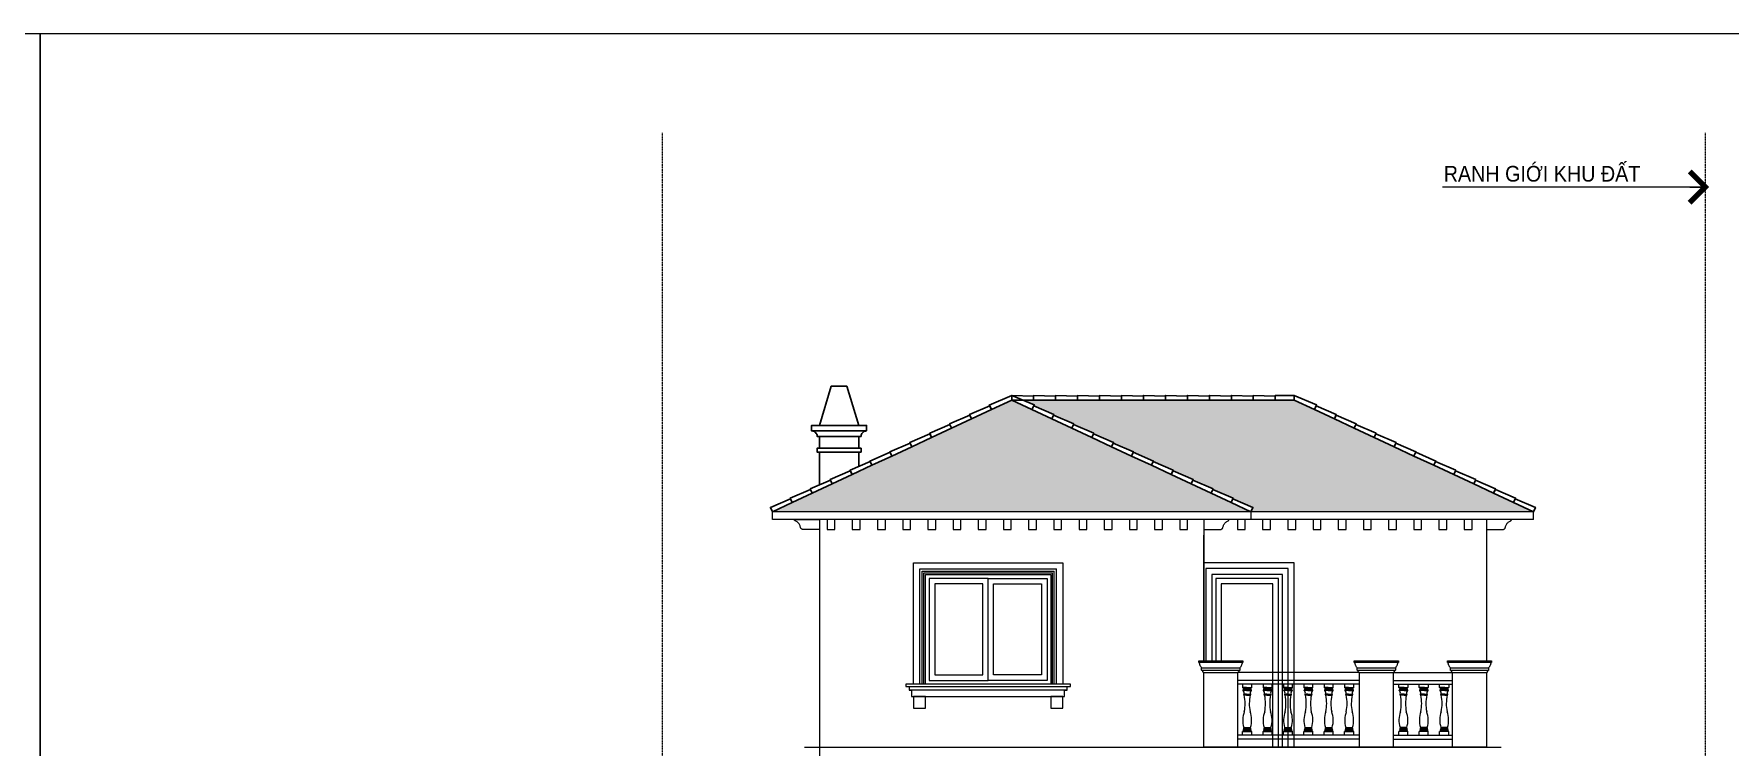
# Model space of a CAD drawing. Header units: millimetres. Extents: x 33748 to 451939, y -263262 to 62681.
# Drawn here: x 368367 to 389985, y -69883 to -60793 of the extents above; entities that cross this region are included whole.
import ezdxf

# ---------------------------------------------------------------- set-up
doc = ezdxf.new("R2010")
doc.units = ezdxf.units.MM
doc.linetypes.add('CENTER', pattern=[50.8, 31.75, -6.35, 6.35, -6.35])
doc.linetypes.add('HIDDEN', pattern=[0.375, 0.25, -0.125])
doc.layers.get('Defpoints').update_dxf_attribs({"color": 202, "lineweight": 13})
for name, color, linetype, lineweight in [('-DOOR', 137, 'Continuous', 9), ('-HATCH', 8, 'Continuous', 5), ('-LINE1', 7, 'Continuous', 18), ('-RANH GIOI KHU DAT', 12, 'CENTER', 18), ('-TEXT', 7, 'Continuous', 15), ('A72', 9, 'Continuous', 5)]:
    doc.layers.add(name, color=color, linetype=linetype, lineweight=lineweight)
for name, color, linetype in [('-HATCH CONCRETE', 54, 'Continuous'), ('1-NETMANH', 8, 'Continuous'), ('13. NET HATCH', 252, 'Continuous'), ('SOLO', 7, 'Continuous')]:
    doc.layers.add(name, color=color, linetype=linetype)
doc.styles.add('X-5M-DH-TUM1$0$AVANTH', font='arial.ttf', dxfattribs={"width": 0.9})
doc.styles.add('X-ALL-SECTION$0$ROMANS', font='arial.ttf')
doc.dimstyles.new('X-ALL-SECTION$0$ARROWS', dxfattribs={"dimscale": 100, "dimtxt": 2, "dimasz": 1, "dimexe": 2, "dimexo": 5, "dimgap": 1, "dimtad": 1, "dimdec": 0, "dimzin": 0, "dimdsep": 46, "dimtxsty": 'X-ALL-SECTION$0$ROMANS', "dimblk": 'X-ALL-SECTION$0$ARROWS', "dimcen": 0, "dimclrd": 256, "dimclre": 256, "dimclrt": 256, "dimazin": 0, "dimtfac": 0.5, "dimtdec": 0, "dimtofl": 0, "dimtmove": 2, "dimatfit": 3, "dimldrblk": 'X-ALL-SECTION$0$ARROWS', "dimfxl": 1, "dimtolj": 1, "dimtzin": 0, "dimlwd": -1, "dimlwe": -1, "dimarcsym": 0})

# ---------------------------------------------------------------- blocks, each defined once
blk = doc.blocks.new('cot lan can')
blk.add_line((-67, 1080), (-57, 1080))
for points in [[(-67, 1080), (-67, 1100), (497, 1100), (497, 1080), (-67, 1080)], [(-29, 1010), (-33, 1015), (-36, 1020), (-40, 1025), (-43, 1031), (-46, 1036), (-49, 1042), (-51, 1048), (-53, 1055), (-54, 1061), (-56, 1067), (-57, 1074), (-57, 1080)], [(-29, 980), (-29, 1010), (459, 1010), (459, 980)], [(-11, 956), (-12, 959), (-13, 962), (-14, 965), (-16, 967), (-18, 970), (-18, 971), (-19, 972), (-22, 974), (-24, 976), (-26, 978), (-29, 980), (459, 980), (456, 978), (454, 976), (452, 974), (449, 972), (448, 970), (446, 967), (444, 965), (443, 962), (442, 959), (441, 956), (440, 953), (440, 950), (430, 950)], [(0, 950), (-10, 950), (-10, 953), (-11, 956)], [(487, 1080), (487, 1074), (486, 1067), (484, 1061), (483, 1055), (481, 1048), (479, 1042), (476, 1036), (473, 1031), (470, 1025), (466, 1020), (463, 1015), (459, 1010)]]:
    blk.add_lwpolyline(points)
blk.add_lwpolyline([(430, 950), (430, 0), (0, 0), (0, 950)], close=True)
blk = doc.blocks.new('X-ALL-SECTION$0$ARROWS')
blk.add_line((-1, 0), (0, 0))
at = {"const_width": 0.35}
blk.add_lwpolyline([(-1, -1), (0, 0), (-1, 1)], dxfattribs=at)

msp = doc.modelspace()

# ---------------------------------------------------------------- hatches: boundary and pattern name
at = {"layer": '13. NET HATCH'}
h = msp.add_hatch(dxfattribs=at)
h.set_pattern_fill('N-ONG-01', color=256, scale=200)
h.set_pattern_definition([(274.9697, (293680.508, -66683.3425), (-199.9982614, 2400.0002103), [184.6944, -4432.6642]), (180, (293696.5, -66867.34), (-200, -200), [16, -184]), (0, (293496.5, -66883.34), (200, 200), [56, -144]), (90, (293552.5, -66883.34), (-200, 200), [20, -180]), (270, (293680.5, -66863.34), (200, -200), [20, -180]), (0, (293680.5, -66883.34), (200, 200), [16, -184]), (0, (293496.5, -66867.34), (200, 200), [40, -160]), (85.0303, (293536.508, -66867.3425), (199.9982614, 2400.0002103), [184.6944, -4432.6642]), (52.6961, (293536.508, -66857.3425), (-2599.997178, -3400.00214834), [52.8016, -5227.35]), (18.4349, (293568.51, -66815.34), (400.000087, 199.99968), [50.5964, -581.859]), (341.5651, (293616.51, -66799.34), (-400.000087, 199.99968), [50.5964, -581.859]), (307.3039, (293664.508, -66815.3425), (2599.997178, -3400.00214834), [52.8016, -5227.35]), (20.2249, (293578.508, -66829.343), (-2199.9994529, -800.0016671), [40.497, -4009.1944]), (339.7751, (293616.508, -66815.343), (2199.9994529, -800.0016671), [40.497, -4009.1944]), (307.4054, (293654.508, -66829.3425), (2000.0019905, -2599.998493), [42.8018, -4237.385]), (52.5946, (293552.508, -66863.3425), (-2000.0019905, -2599.998493), [42.8018, -4237.385])])
h.paths.add_polyline_path([(380829.6, -65461.2), (383879.4, -66883.3), (383882.3, -66884.4), (377779.1, -66883.3)])
h.paths.add_polyline_path([(380972.5, -65461), (384429.3, -65461.2), (387479.1, -66883.3), (383882.3, -66884.4), (383879.4, -66883.3), (383904.1, -66829)])

# ---------------------------------------------------------------- linework, layer by layer
at = {"layer": '-DOOR', "lineweight": 9}
msp.add_lwpolyline([(380266.8, -67733.3), (379779.3, -67733.3), (379779.3, -69033.3), (380266.8, -69033.3)], dxfattribs=at)
for points in [[(379779.3, -69033.3), (380529.3, -69033.3), (380529.3, -67733.3), (379779.3, -67733.3)], [(379849.3, -68963.3), (380459.3, -68963.3), (380459.3, -67803.3), (379849.3, -67803.3)], [(381279.3, -69033.3), (380529.3, -69033.3), (380529.3, -67733.3), (381279.3, -67733.3)], [(381209.3, -68963.3), (380599.3, -68963.3), (380599.3, -67803.3), (381209.3, -67803.3)]]:
    msp.add_lwpolyline(points, close=True, dxfattribs=at)
at = {"layer": '-HATCH'}
for p, q in [((379479.3, -69113.3), (381579.3, -69113.3)), ((379524.3, -69113.3), (381534.3, -69113.3)), ((381534.3, -69158.3), (379524.3, -69158.3)), ((381504.3, -69158.3), (379554.3, -69158.3)), ((385763.8, -69123.2), (385763.8, -69083.3)), ((385829.4, -69123.2), (385763.8, -69123.2)), ((385829.4, -69163.3), (385765.4, -69163.3)), ((385829.4, -69133.2), (385779.8, -69133.2)), ((385780.8, -69133.2), (385780.8, -69136.3)), ((385829.4, -69136.3), (385781.4, -69136.3)), ((385829.4, -69144.3), (385781.4, -69144.3)), ((385781.4, -69144.3), (385781.4, -69147.3)), ((385829.4, -69147.3), (385781.4, -69147.3)), ((385829.4, -69123.2), (385879.4, -69123.2)), ((385829.4, -69133.2), (385863.4, -69133.2)), ((385829.4, -69136.3), (385861.8, -69136.3)), ((385829.4, -69144.3), (385861.8, -69144.3)), ((385829.4, -69147.3), (385861.8, -69147.3)), ((385829.4, -69163.3), (385877.8, -69163.3)), ((385861.8, -69144.3), (385861.8, -69147.3)), ((385862.4, -69133.2), (385862.4, -69136.3)), ((386023.8, -69123.2), (386023.8, -69083.3)), ((386089.4, -69123.2), (386023.8, -69123.2)), ((386089.4, -69163.3), (386025.4, -69163.3)), ((386089.4, -69133.2), (386039.8, -69133.2)), ((386040.8, -69133.2), (386040.8, -69136.3)), ((386089.4, -69136.3), (386041.4, -69136.3)), ((386089.4, -69144.3), (386041.4, -69144.3)), ((386041.4, -69144.3), (386041.4, -69147.3)), ((386089.4, -69147.3), (386041.4, -69147.3)), ((386089.4, -69123.2), (386139.4, -69123.2)), ((386089.4, -69133.2), (386123.4, -69133.2)), ((386089.4, -69136.3), (386121.8, -69136.3)), ((386089.4, -69144.3), (386121.8, -69144.3)), ((386089.4, -69147.3), (386121.8, -69147.3)), ((386089.4, -69163.3), (386137.8, -69163.3)), ((386121.8, -69144.3), (386121.8, -69147.3)), ((386122.4, -69133.2), (386122.4, -69136.3)), ((386283.8, -69123.2), (386283.8, -69083.3)), ((386349.4, -69123.2), (386283.8, -69123.2)), ((386349.4, -69163.3), (386285.4, -69163.3)), ((386349.4, -69133.2), (386299.8, -69133.2)), ((386300.8, -69133.2), (386300.8, -69136.3)), ((386349.4, -69136.3), (386301.4, -69136.3)), ((386349.4, -69144.3), (386301.4, -69144.3)), ((386301.4, -69144.3), (386301.4, -69147.3)), ((386349.4, -69147.3), (386301.4, -69147.3)), ((386349.4, -69123.2), (386399.4, -69123.2)), ((386349.4, -69133.2), (386383.4, -69133.2)), ((386349.4, -69136.3), (386381.8, -69136.3)), ((386349.4, -69144.3), (386381.8, -69144.3)), ((386349.4, -69147.3), (386381.8, -69147.3)), ((386349.4, -69163.3), (386397.8, -69163.3)), ((386381.8, -69144.3), (386381.8, -69147.3)), ((386382.4, -69133.2), (386382.4, -69136.3)), ((385829.4, -69207.3), (385781.4, -69207.3)), ((385829.4, -69219.3), (385781.4, -69219.3)), ((385829.4, -69223.3), (385783.7, -69223.3)), ((385829.4, -69207.3), (385861.8, -69207.3)), ((385829.4, -69219.3), (385861.8, -69219.3)), ((385829.4, -69223.3), (385859.5, -69223.3)), ((386089.4, -69207.3), (386041.4, -69207.3)), ((386089.4, -69219.3), (386041.4, -69219.3)), ((386089.4, -69223.3), (386043.7, -69223.3)), ((386089.4, -69207.3), (386121.8, -69207.3)), ((386089.4, -69219.3), (386121.8, -69219.3)), ((386089.4, -69223.3), (386119.5, -69223.3)), ((386349.4, -69207.3), (386301.4, -69207.3)), ((386349.4, -69219.3), (386301.4, -69219.3)), ((386349.4, -69223.3), (386303.7, -69223.3)), ((386349.4, -69207.3), (386381.8, -69207.3)), ((386349.4, -69219.3), (386381.8, -69219.3)), ((386349.4, -69223.3), (386379.5, -69223.3)), ((385879.4, -69686.9), (385763.8, -69686.9)), ((385763.8, -69733.3), (385763.8, -69686.9)), ((385763.8, -69733.3), (385829.4, -69733.3)), ((385865.4, -69632.9), (385779.8, -69632.9)), ((385865.4, -69640.9), (385779.8, -69640.9)), ((385865.4, -69648.9), (385779.8, -69648.9)), ((385865.4, -69656.9), (385779.8, -69656.9)), ((385865.4, -69672.9), (385779.8, -69672.9)), ((385863.4, -69676.9), (385779.8, -69676.9)), ((385780.8, -69672.9), (385780.8, -69676.9)), ((385829.4, -69733.3), (385879.4, -69733.3)), ((385862.4, -69672.9), (385862.4, -69676.9)), ((385879.4, -69733.3), (385879.4, -69686.9)), ((386139.4, -69686.9), (386023.8, -69686.9)), ((386023.8, -69733.3), (386023.8, -69686.9)), ((386023.8, -69733.3), (386089.4, -69733.3)), ((386125.4, -69632.9), (386039.8, -69632.9)), ((386125.4, -69640.9), (386039.8, -69640.9)), ((386125.4, -69648.9), (386039.8, -69648.9)), ((386125.4, -69656.9), (386039.8, -69656.9)), ((386125.4, -69672.9), (386039.8, -69672.9)), ((386123.4, -69676.9), (386039.8, -69676.9)), ((386040.8, -69672.9), (386040.8, -69676.9)), ((386089.4, -69733.3), (386139.4, -69733.3)), ((386122.4, -69672.9), (386122.4, -69676.9)), ((386139.4, -69733.3), (386139.4, -69686.9)), ((386399.4, -69686.9), (386283.8, -69686.9)), ((386283.8, -69733.3), (386283.8, -69686.9)), ((386283.8, -69733.3), (386349.4, -69733.3)), ((386385.4, -69632.9), (386299.8, -69632.9)), ((386385.4, -69640.9), (386299.8, -69640.9)), ((386385.4, -69648.9), (386299.8, -69648.9)), ((386385.4, -69656.9), (386299.8, -69656.9)), ((386385.4, -69672.9), (386299.8, -69672.9)), ((386383.4, -69676.9), (386299.8, -69676.9)), ((386300.8, -69672.9), (386300.8, -69676.9)), ((386349.4, -69733.3), (386399.4, -69733.3)), ((386382.4, -69672.9), (386382.4, -69676.9)), ((386399.4, -69733.3), (386399.4, -69686.9))]:
    msp.add_line(p, q, dxfattribs=at)
for points in [[(386879, -66983.3), (386879, -68783.3)], [(384429.3, -69883.3), (384429.3, -67533.3), (383279.3, -67533.3)], [(384354.3, -69883.3), (384354.3, -67608.3), (383304.3, -67608.3), (383304.3, -68783.3)], [(384279.3, -69883.3), (384279.3, -67683.3), (383379.3, -67683.3), (383379.3, -68783.3)], [(384229.3, -69883.3), (384229.3, -67733.3), (383429.3, -67733.3), (383429.3, -68783.3)], [(384159.3, -69883.3), (384159.3, -67803.3), (383499.3, -67803.3), (383499.3, -68783.3)], [(385691.2, -68933.3), (386439.4, -68933.3)], [(385691.2, -69033.3), (386449, -69033.3)], [(385691.2, -69083.3), (386449, -69083.3)], [(385763.8, -69083.3), (385879.4, -69083.3), (385879.4, -69123.2)], [(386023.8, -69083.3), (386139.4, -69083.3), (386139.4, -69123.2)], [(386283.8, -69083.3), (386399.4, -69083.3), (386399.4, -69123.2)], [(385691.2, -69733.3), (386449, -69733.3)], [(385691.2, -69783.3), (386449, -69783.3)], [(386879, -69883.4), (386879, -69883.3), (385691.2, -69883.3)]]:
    msp.add_lwpolyline(points, dxfattribs=at)
for centre, radius, start, end in [((385779.2, -69116.4), 16.8, 203.9086, 272.08063), ((385781.4, -69163.3), 16, 81.51603, 180), ((385749, -69194.1), 35, 337.96322, 62.00299), ((385781.4, -69140.3), 4, 90, 270), ((385894.2, -69194.1), 35, 117.99701, 202.03678), ((385861.8, -69163.3), 16, 0, 98.48397), ((385861.8, -69140.3), 4, 270, 90), ((385864, -69116.4), 16.8, 267.91937, 336.0914), ((386039.2, -69116.4), 16.8, 203.9086, 272.08063), ((386041.4, -69163.3), 16, 81.51603, 180), ((386009, -69194.1), 35, 337.96322, 62.00299), ((386041.4, -69140.3), 4, 90, 270), ((386154.2, -69194.1), 35, 117.99701, 202.03678), ((386121.8, -69163.3), 16, 0, 98.48397), ((386121.8, -69140.3), 4, 270, 90), ((386124, -69116.4), 16.8, 267.91937, 336.0914), ((386299.2, -69116.4), 16.8, 203.9086, 272.08063), ((386301.4, -69163.3), 16, 81.51603, 180), ((386269, -69194.1), 35, 337.96322, 62.00299), ((386301.4, -69140.3), 4, 90, 270), ((386414.2, -69194.1), 35, 117.99701, 202.03678), ((386381.8, -69163.3), 16, 0, 98.48397), ((386381.8, -69140.3), 4, 270, 90), ((386384, -69116.4), 16.8, 267.91937, 336.0914), ((385781.4, -69213.3), 6, 90, 270), ((385785.5, -69219.6), 4.08, 175.04747, 243.25517), ((385282, -69330.5), 513, 348.55438, 12.06482), ((386361.2, -69330.5), 513, 167.93518, 191.44562), ((385857.7, -69219.6), 4.08, 296.74483, 4.95253), ((385861.8, -69213.3), 6, 270, 90), ((386041.4, -69213.3), 6, 90, 270), ((386045.5, -69219.6), 4.08, 175.04747, 243.25517), ((385542, -69330.5), 513, 348.55438, 12.06482), ((386621.2, -69330.5), 513, 167.93518, 191.44562), ((386117.7, -69219.6), 4.08, 296.74483, 4.95253), ((386121.8, -69213.3), 6, 270, 90), ((386301.4, -69213.3), 6, 90, 270), ((386305.5, -69219.6), 4.08, 175.04747, 243.25517), ((385802, -69330.5), 513, 348.55438, 12.06482), ((386881.2, -69330.5), 513, 167.93518, 191.44562), ((386377.7, -69219.6), 4.08, 296.74483, 4.95253), ((386381.8, -69213.3), 6, 270, 90), ((386061.2, -69539.6), 296.5, 158.78951, 198.35527), ((385565, -69543), 313.6, 343.33107, 20.66545), ((386321.2, -69539.6), 296.5, 158.78951, 198.35527), ((385825, -69543), 313.6, 343.33107, 20.66545), ((386581.2, -69539.6), 296.5, 158.78951, 198.35527), ((386085, -69543), 313.6, 343.33107, 20.66545), ((385780.3, -69695.5), 18.6, 91.46658, 152.54419), ((385779.8, -69664.9), 8, 90, 270), ((385779.8, -69644.9), 4, 90, 270), ((385779.8, -69636.9), 4, 270, 90), ((385779.8, -69652.9), 4, 270, 90), ((385865.4, -69636.9), 4, 90, 270), ((385865.4, -69652.9), 4, 90, 270), ((385862.9, -69695.5), 18.6, 27.45581, 88.53342), ((385865.4, -69644.9), 4, 270, 90), ((385865.4, -69664.9), 8, 270, 90), ((386040.3, -69695.5), 18.6, 91.46658, 152.54419), ((386039.8, -69664.9), 8, 90, 270), ((386039.8, -69644.9), 4, 90, 270), ((386039.8, -69636.9), 4, 270, 90), ((386039.8, -69652.9), 4, 270, 90), ((386125.4, -69636.9), 4, 90, 270), ((386125.4, -69652.9), 4, 90, 270), ((386122.9, -69695.5), 18.6, 27.45581, 88.53342), ((386125.4, -69644.9), 4, 270, 90), ((386125.4, -69664.9), 8, 270, 90), ((386300.3, -69695.5), 18.6, 91.46658, 152.54419), ((386299.8, -69664.9), 8, 90, 270), ((386299.8, -69644.9), 4, 90, 270), ((386299.8, -69636.9), 4, 270, 90), ((386299.8, -69652.9), 4, 270, 90), ((386385.4, -69636.9), 4, 90, 270), ((386385.4, -69652.9), 4, 90, 270), ((386382.9, -69695.5), 18.6, 27.45581, 88.53342), ((386385.4, -69644.9), 4, 270, 90), ((386385.4, -69664.9), 8, 270, 90)]:
    msp.add_arc(centre, radius, start, end, dxfattribs=at)
at = {"layer": '-HATCH CONCRETE'}
for points in [[(380828.9, -65461.2), (380828.9, -65402.1), (380543.9, -65524.5), (380570.5, -65581.7)], [(381108.9, -65461.2), (381108.9, -65409.2), (380828.9, -65401.2), (380828.9, -65461.2)], [(380828.9, -65461.2), (380828.9, -65402.1), (381116.1, -65520), (381087.4, -65581.7)], [(381388.9, -65461.2), (381388.9, -65409.2), (381108.9, -65401.2), (381108.9, -65461.2)], [(381668.9, -65461.2), (381668.9, -65409.2), (381388.9, -65401.2), (381388.9, -65461.2)], [(381948.9, -65461.2), (381948.9, -65409.2), (381668.9, -65401.2), (381668.9, -65461.2)], [(382228.9, -65461.2), (382228.9, -65409.2), (381948.9, -65401.2), (381948.9, -65461.2)], [(382508.9, -65461.2), (382508.9, -65409.2), (382228.9, -65401.2), (382228.9, -65461.2)], [(382788.9, -65461.2), (382788.9, -65409.2), (382508.9, -65401.2), (382508.9, -65461.2)], [(383068.9, -65461.2), (383068.9, -65409.2), (382788.9, -65401.2), (382788.9, -65461.2)], [(383348.9, -65461.2), (383348.9, -65409.2), (383068.9, -65401.2), (383068.9, -65461.2)], [(383628.9, -65461.2), (383628.9, -65409.2), (383348.9, -65401.2), (383348.9, -65461.2)], [(383908.9, -65461.2), (383908.9, -65409.2), (383628.9, -65401.2), (383628.9, -65461.2)], [(384188.9, -65461.2), (384188.9, -65409.2), (383908.9, -65401.2), (383908.9, -65461.2)], [(384429.3, -65461.2), (384429.3, -65402.1), (384188.9, -65401.2), (384188.9, -65461.2)], [(384429.3, -65461.2), (384429.3, -65402.1), (384715.3, -65522.4), (384687.7, -65581.7)], [(380316.8, -65700), (380294.8, -65652.9), (380037.6, -65764), (380063, -65818.3)], [(380570.5, -65581.7), (380548.6, -65534.6), (380291.4, -65645.6), (380316.8, -65700)], [(381087.4, -65581.7), (381109.3, -65534.6), (381366.5, -65645.6), (381341.1, -65700)], [(381341.1, -65700), (381363.1, -65652.9), (381620.2, -65764), (381594.9, -65818.3)], [(384687.7, -65581.7), (384709.7, -65534.6), (384966.8, -65645.6), (384941.5, -65700)], [(384941.5, -65700), (384963.4, -65652.9), (385220.6, -65764), (385195.2, -65818.3)], [(379809.2, -65936.7), (379787.3, -65889.5), (379530.1, -66000.6), (379555.5, -66055)], [(380063, -65818.3), (380041, -65771.2), (379783.9, -65882.3), (379809.2, -65936.7)], [(381594.9, -65818.3), (381616.9, -65771.2), (381874, -65882.3), (381848.7, -65936.7)], [(381848.7, -65936.7), (381870.6, -65889.5), (382127.8, -66000.6), (382102.4, -66055)], [(385195.2, -65818.3), (385217.2, -65771.2), (385474.3, -65882.3), (385449, -65936.7)], [(385449, -65936.7), (385471, -65889.5), (385728.1, -66000.6), (385702.8, -66055)], [(379301.7, -66173.3), (379279.7, -66126.2), (379022.6, -66237.3), (379047.9, -66291.7)], [(379555.5, -66055), (379533.5, -66007.9), (379276.3, -66119), (379301.7, -66173.3)], [(382102.4, -66055), (382124.4, -66007.9), (382381.5, -66119), (382356.2, -66173.3)], [(382356.2, -66173.3), (382378.2, -66126.2), (382635.3, -66237.3), (382610, -66291.7)], [(385702.8, -66055), (385724.7, -66007.9), (385981.9, -66119), (385956.5, -66173.3)], [(385956.5, -66173.3), (385978.5, -66126.2), (386235.6, -66237.3), (386210.3, -66291.7)], [(378794.2, -66410), (378772.2, -66362.9), (378515.1, -66474), (378540.4, -66528.3)], [(379047.9, -66291.7), (379026, -66244.5), (378768.8, -66355.6), (378794.2, -66410)], [(382610, -66291.7), (382631.9, -66244.5), (382889.1, -66355.6), (382863.7, -66410)], [(382863.7, -66410), (382885.7, -66362.9), (383142.8, -66474), (383117.5, -66528.3)], [(386210.3, -66291.7), (386232.3, -66244.5), (386489.4, -66355.6), (386464.1, -66410)], [(386464.1, -66410), (386486, -66362.9), (386743.2, -66474), (386717.8, -66528.3)], [(378540.4, -66528.3), (378518.4, -66481.2), (378261.3, -66592.3), (378286.6, -66646.7)], [(383117.5, -66528.3), (383139.5, -66481.2), (383396.6, -66592.3), (383371.3, -66646.7)], [(386717.8, -66528.3), (386739.8, -66481.2), (386996.9, -66592.3), (386971.6, -66646.7)], [(378032.9, -66765), (378010.9, -66717.9), (377753.8, -66829), (377779.1, -66883.3)], [(378286.6, -66646.7), (378264.7, -66599.5), (378007.5, -66710.6), (378032.9, -66765)], [(383371.3, -66646.7), (383393.2, -66599.5), (383650.4, -66710.6), (383625, -66765)], [(383625, -66765), (383647, -66717.9), (383904.1, -66829), (383878.8, -66883.3)], [(386971.6, -66646.7), (386993.6, -66599.5), (387250.7, -66710.6), (387225.4, -66765)], [(387225.4, -66765), (387247.3, -66717.9), (387504.5, -66829), (387479.1, -66883.3)]]:
    msp.add_lwpolyline(points, close=True, dxfattribs=at)
at = {"layer": '-LINE1', "lineweight": 20}
for p, q in [((380828.9, -65461.2), (377779.1, -66883.3)), ((380828.9, -65461.2), (384429.3, -65461.2)), ((380829.6, -65461.2), (383879.4, -66883.3)), ((384429.3, -65461.2), (387479.1, -66883.3)), ((377779.1, -66983.3), (377779.1, -66883.3)), ((387479.1, -66883.3), (377779.1, -66883.3)), ((387479.1, -66983.3), (377779.1, -66983.3)), ((378379.3, -66983.3), (378379.3, -77533.3)), ((383279.3, -66983.3), (383279.3, -68783.3)), ((383879.4, -66983.3), (383879.4, -66883.3)), ((387479.1, -66983.3), (387479.1, -66883.3)), ((383279.3, -68783.3), (383279.3, -67183.3)), ((383279.3, -68783.3), (383279.3, -68783.3)), ((383279.3, -68783.3), (383279.3, -68783.3)), ((383823, -69123.2), (383773, -69123.2)), ((383823, -69163.3), (383774.6, -69163.3)), ((383823, -69133.2), (383789, -69133.2)), ((383790, -69133.2), (383790, -69136.3)), ((383823, -69136.3), (383790.6, -69136.3)), ((383823, -69144.3), (383790.6, -69144.3)), ((383790.6, -69144.3), (383790.6, -69147.3)), ((383823, -69147.3), (383790.6, -69147.3)), ((383823, -69123.2), (383888.6, -69123.2)), ((383823, -69133.2), (383872.6, -69133.2)), ((383823, -69136.3), (383871, -69136.3)), ((383823, -69144.3), (383871, -69144.3)), ((383823, -69147.3), (383871, -69147.3)), ((383823, -69163.3), (383887, -69163.3)), ((383871, -69144.3), (383871, -69147.3)), ((383871.6, -69133.2), (383871.6, -69136.3)), ((383888.6, -69123.2), (383888.6, -69083.3)), ((384083, -69123.2), (384033, -69123.2)), ((384083, -69163.3), (384034.6, -69163.3)), ((384083, -69133.2), (384049, -69133.2)), ((384050, -69133.2), (384050, -69136.3)), ((384083, -69136.3), (384050.6, -69136.3)), ((384083, -69144.3), (384050.6, -69144.3)), ((384050.6, -69144.3), (384050.6, -69147.3)), ((384083, -69147.3), (384050.6, -69147.3)), ((384083, -69123.2), (384148.6, -69123.2)), ((384083, -69133.2), (384132.6, -69133.2)), ((384083, -69136.3), (384131, -69136.3)), ((384083, -69144.3), (384131, -69144.3)), ((384083, -69147.3), (384131, -69147.3)), ((384083, -69163.3), (384147, -69163.3)), ((384131, -69144.3), (384131, -69147.3)), ((384131.6, -69133.2), (384131.6, -69136.3)), ((384148.6, -69123.2), (384148.6, -69083.3)), ((384343, -69123.2), (384293, -69123.2)), ((384343, -69163.3), (384294.6, -69163.3)), ((384343, -69133.2), (384309, -69133.2)), ((384310, -69133.2), (384310, -69136.3)), ((384343, -69136.3), (384310.6, -69136.3)), ((384343, -69144.3), (384310.6, -69144.3)), ((384310.6, -69144.3), (384310.6, -69147.3)), ((384343, -69147.3), (384310.6, -69147.3)), ((384343, -69123.2), (384408.6, -69123.2)), ((384343, -69133.2), (384392.6, -69133.2)), ((384343, -69136.3), (384391, -69136.3)), ((384343, -69144.3), (384391, -69144.3)), ((384343, -69147.3), (384391, -69147.3)), ((384343, -69163.3), (384407, -69163.3)), ((384391, -69144.3), (384391, -69147.3)), ((384391.6, -69133.2), (384391.6, -69136.3)), ((384408.6, -69123.2), (384408.6, -69083.3)), ((384603, -69123.2), (384553, -69123.2)), ((384603, -69163.3), (384554.6, -69163.3)), ((384603, -69133.2), (384569, -69133.2)), ((384570, -69133.2), (384570, -69136.3)), ((384603, -69136.3), (384570.6, -69136.3)), ((384603, -69144.3), (384570.6, -69144.3)), ((384570.6, -69144.3), (384570.6, -69147.3)), ((384603, -69147.3), (384570.6, -69147.3)), ((384603, -69123.2), (384668.6, -69123.2)), ((384603, -69133.2), (384652.6, -69133.2)), ((384603, -69136.3), (384651, -69136.3)), ((384603, -69144.3), (384651, -69144.3)), ((384603, -69147.3), (384651, -69147.3)), ((384603, -69163.3), (384667, -69163.3)), ((384651, -69144.3), (384651, -69147.3)), ((384651.6, -69133.2), (384651.6, -69136.3)), ((384668.6, -69123.2), (384668.6, -69083.3)), ((384863, -69123.2), (384813, -69123.2)), ((384863, -69163.3), (384814.6, -69163.3)), ((384863, -69133.2), (384829, -69133.2)), ((384830, -69133.2), (384830, -69136.3)), ((384863, -69136.3), (384830.6, -69136.3)), ((384863, -69144.3), (384830.6, -69144.3)), ((384830.6, -69144.3), (384830.6, -69147.3)), ((384863, -69147.3), (384830.6, -69147.3)), ((384863, -69123.2), (384928.6, -69123.2)), ((384863, -69133.2), (384912.6, -69133.2)), ((384863, -69136.3), (384911, -69136.3)), ((384863, -69144.3), (384911, -69144.3)), ((384863, -69147.3), (384911, -69147.3)), ((384863, -69163.3), (384927, -69163.3)), ((384911, -69144.3), (384911, -69147.3)), ((384911.6, -69133.2), (384911.6, -69136.3)), ((384928.6, -69123.2), (384928.6, -69083.3)), ((385123, -69123.2), (385073, -69123.2)), ((385123, -69163.3), (385074.6, -69163.3)), ((385123, -69133.2), (385089, -69133.2)), ((385090, -69133.2), (385090, -69136.3)), ((385123, -69136.3), (385090.6, -69136.3)), ((385123, -69144.3), (385090.6, -69144.3)), ((385090.6, -69144.3), (385090.6, -69147.3)), ((385123, -69147.3), (385090.6, -69147.3)), ((385123, -69123.2), (385188.6, -69123.2)), ((385123, -69133.2), (385172.6, -69133.2)), ((385123, -69136.3), (385171, -69136.3)), ((385123, -69144.3), (385171, -69144.3)), ((385123, -69147.3), (385171, -69147.3)), ((385123, -69163.3), (385187, -69163.3)), ((385171, -69144.3), (385171, -69147.3)), ((385171.6, -69133.2), (385171.6, -69136.3)), ((385188.6, -69123.2), (385188.6, -69083.3)), ((383823, -69207.3), (383790.6, -69207.3)), ((383823, -69219.3), (383790.6, -69219.3)), ((383823, -69223.3), (383792.9, -69223.3)), ((383823, -69207.3), (383871, -69207.3)), ((383823, -69219.3), (383871, -69219.3)), ((383823, -69223.3), (383868.7, -69223.3)), ((384083, -69207.3), (384050.6, -69207.3)), ((384083, -69219.3), (384050.6, -69219.3)), ((384083, -69223.3), (384052.9, -69223.3)), ((384083, -69207.3), (384131, -69207.3)), ((384083, -69219.3), (384131, -69219.3)), ((384083, -69223.3), (384128.7, -69223.3)), ((384343, -69207.3), (384310.6, -69207.3)), ((384343, -69219.3), (384310.6, -69219.3)), ((384343, -69223.3), (384312.9, -69223.3)), ((384343, -69207.3), (384391, -69207.3)), ((384343, -69219.3), (384391, -69219.3)), ((384343, -69223.3), (384388.7, -69223.3)), ((384603, -69207.3), (384570.6, -69207.3)), ((384603, -69219.3), (384570.6, -69219.3)), ((384603, -69223.3), (384572.9, -69223.3)), ((384603, -69207.3), (384651, -69207.3)), ((384603, -69219.3), (384651, -69219.3)), ((384603, -69223.3), (384648.7, -69223.3)), ((384863, -69207.3), (384830.6, -69207.3)), ((384863, -69219.3), (384830.6, -69219.3)), ((384863, -69223.3), (384832.9, -69223.3)), ((384863, -69207.3), (384911, -69207.3)), ((384863, -69219.3), (384911, -69219.3)), ((384863, -69223.3), (384908.7, -69223.3)), ((385123, -69207.3), (385090.6, -69207.3)), ((385123, -69219.3), (385090.6, -69219.3)), ((385123, -69223.3), (385092.9, -69223.3)), ((385123, -69207.3), (385171, -69207.3)), ((385123, -69219.3), (385171, -69219.3)), ((385123, -69223.3), (385168.7, -69223.3)), ((383773, -69686.9), (383888.6, -69686.9)), ((383773, -69733.3), (383773, -69686.9)), ((383823, -69733.3), (383773, -69733.3)), ((383787, -69632.9), (383872.6, -69632.9)), ((383787, -69640.9), (383872.6, -69640.9)), ((383787, -69648.9), (383872.6, -69648.9)), ((383787, -69656.9), (383872.6, -69656.9)), ((383787, -69672.9), (383872.6, -69672.9)), ((383789, -69676.9), (383872.6, -69676.9)), ((383790, -69672.9), (383790, -69676.9)), ((383888.6, -69733.3), (383823, -69733.3)), ((383871.6, -69672.9), (383871.6, -69676.9)), ((383888.6, -69733.3), (383888.6, -69686.9)), ((384033, -69686.9), (384148.6, -69686.9)), ((384033, -69733.3), (384033, -69686.9)), ((384083, -69733.3), (384033, -69733.3)), ((384047, -69632.9), (384132.6, -69632.9)), ((384047, -69640.9), (384132.6, -69640.9)), ((384047, -69648.9), (384132.6, -69648.9)), ((384047, -69656.9), (384132.6, -69656.9)), ((384047, -69672.9), (384132.6, -69672.9)), ((384049, -69676.9), (384132.6, -69676.9)), ((384050, -69672.9), (384050, -69676.9)), ((384148.6, -69733.3), (384083, -69733.3)), ((384131.6, -69672.9), (384131.6, -69676.9)), ((384148.6, -69733.3), (384148.6, -69686.9)), ((384293, -69686.9), (384408.6, -69686.9)), ((384293, -69733.3), (384293, -69686.9)), ((384343, -69733.3), (384293, -69733.3)), ((384307, -69632.9), (384392.6, -69632.9)), ((384307, -69640.9), (384392.6, -69640.9)), ((384307, -69648.9), (384392.6, -69648.9)), ((384307, -69656.9), (384392.6, -69656.9)), ((384307, -69672.9), (384392.6, -69672.9)), ((384309, -69676.9), (384392.6, -69676.9)), ((384310, -69672.9), (384310, -69676.9)), ((384408.6, -69733.3), (384343, -69733.3)), ((384391.6, -69672.9), (384391.6, -69676.9)), ((384408.6, -69733.3), (384408.6, -69686.9)), ((384553, -69686.9), (384668.6, -69686.9)), ((384553, -69733.3), (384553, -69686.9)), ((384603, -69733.3), (384553, -69733.3)), ((384567, -69632.9), (384652.6, -69632.9)), ((384567, -69640.9), (384652.6, -69640.9)), ((384567, -69648.9), (384652.6, -69648.9)), ((384567, -69656.9), (384652.6, -69656.9)), ((384567, -69672.9), (384652.6, -69672.9)), ((384569, -69676.9), (384652.6, -69676.9)), ((384570, -69672.9), (384570, -69676.9)), ((384668.6, -69733.3), (384603, -69733.3)), ((384651.6, -69672.9), (384651.6, -69676.9)), ((384668.6, -69733.3), (384668.6, -69686.9)), ((384813, -69686.9), (384928.6, -69686.9)), ((384813, -69733.3), (384813, -69686.9)), ((384863, -69733.3), (384813, -69733.3)), ((384827, -69632.9), (384912.6, -69632.9)), ((384827, -69640.9), (384912.6, -69640.9)), ((384827, -69648.9), (384912.6, -69648.9)), ((384827, -69656.9), (384912.6, -69656.9)), ((384827, -69672.9), (384912.6, -69672.9)), ((384829, -69676.9), (384912.6, -69676.9)), ((384830, -69672.9), (384830, -69676.9)), ((384928.6, -69733.3), (384863, -69733.3)), ((384911.6, -69672.9), (384911.6, -69676.9)), ((384928.6, -69733.3), (384928.6, -69686.9)), ((385073, -69686.9), (385188.6, -69686.9)), ((385073, -69733.3), (385073, -69686.9)), ((385123, -69733.3), (385073, -69733.3)), ((385087, -69632.9), (385172.6, -69632.9)), ((385087, -69640.9), (385172.6, -69640.9)), ((385087, -69648.9), (385172.6, -69648.9)), ((385087, -69656.9), (385172.6, -69656.9)), ((385087, -69672.9), (385172.6, -69672.9)), ((385089, -69676.9), (385172.6, -69676.9)), ((385090, -69672.9), (385090, -69676.9)), ((385188.6, -69733.3), (385123, -69733.3)), ((385171.6, -69672.9), (385171.6, -69676.9)), ((385188.6, -69733.3), (385188.6, -69686.9)), ((385691.2, -69883.3), (383279.3, -69883.3)), ((385691.2, -69883.4), (385691.2, -69883.3))]:
    msp.add_line(p, q, dxfattribs=at)
at = {"layer": '-LINE1', "color": 0, "lineweight": 20}
msp.add_line((378189.3, -69883.4), (387069, -69883.4), dxfattribs=at)
at = {"layer": '-LINE1', "lineweight": 20}
for points in [[(378165.8, -67110.3), (378161.6, -67109.1), (378157.5, -67107.4), (378153.7, -67105.2), (378150.1, -67102.6), (378146.8, -67099.6), (378143.9, -67096.3), (378141.4, -67092.6), (378139.3, -67088.7), (378137.7, -67084.6), (378136.6, -67080.3), (378134.4, -67071.4), (378131.4, -67062.7), (378127.8, -67054.2), (378123.5, -67046.1), (378118.6, -67038.3), (378113.1, -67030.9), (378107, -67024), (378100.3, -67017.7), (378093.2, -67011.8), (378085.6, -67006.6), (378077.7, -67002), (378069.4, -66998), (378068, -66997.3), (378066.6, -66996.5), (378065.3, -66995.6), (378064.2, -66994.6), (378063.1, -66993.4), (378062.1, -66992.2), (378061.3, -66990.8), (378060.6, -66989.4), (378060, -66988), (378059.6, -66986.5), (378059.3, -66984.9), (378059.1, -66983.3), (378379.1, -66983.3), (378379.1, -67111.3), (378378, -67111.3), (378174.6, -67111.3), (378170.2, -67111.1)], [(378576.8, -67111.3), (378576.8, -66983.3), (378476.8, -66983.3), (378476.8, -67111.3)], [(378897.8, -67111.3), (378897.8, -66983.3), (378797.8, -66983.3), (378797.8, -67111.3)], [(379218.9, -67111.3), (379218.9, -66983.3), (379118.9, -66983.3), (379118.9, -67111.3)], [(379539.9, -67111.3), (379539.9, -66983.3), (379439.9, -66983.3), (379439.9, -67111.3)], [(379860.9, -67111.3), (379860.9, -66983.3), (379760.9, -66983.3), (379760.9, -67111.3)], [(380182, -67111.3), (380182, -66983.3), (380082, -66983.3), (380082, -67111.3)], [(380503, -67111.3), (380503, -66983.3), (380403, -66983.3), (380403, -67111.3)], [(380824.1, -67111.3), (380824.1, -66983.3), (380724.1, -66983.3), (380724.1, -67111.3)], [(381145.1, -67111.3), (381145.1, -66983.3), (381045.1, -66983.3), (381045.1, -67111.3)], [(381466.1, -67111.3), (381466.1, -66983.3), (381366.1, -66983.3), (381366.1, -67111.3)], [(381787.2, -67111.3), (381787.2, -66983.3), (381687.2, -66983.3), (381687.2, -67111.3)], [(382108.2, -67111.3), (382108.2, -66983.3), (382008.2, -66983.3), (382008.2, -67111.3)], [(382429.2, -67111.3), (382429.2, -66983.3), (382329.2, -66983.3), (382329.2, -67111.3)], [(382750.3, -67111.3), (382750.3, -66983.3), (382650.3, -66983.3), (382650.3, -67111.3)], [(383071.3, -67111.3), (383071.3, -66983.3), (382971.3, -66983.3), (382971.3, -67111.3)], [(383492.7, -67110.3), (383497, -67109.1), (383501, -67107.4), (383504.9, -67105.2), (383508.5, -67102.6), (383511.7, -67099.6), (383514.6, -67096.3), (383517.2, -67092.6), (383519.2, -67088.7), (383520.8, -67084.6), (383522, -67080.3), (383524.2, -67071.4), (383527.1, -67062.7), (383530.7, -67054.2), (383535, -67046.1), (383539.9, -67038.3), (383545.5, -67030.9), (383551.6, -67024), (383558.2, -67017.7), (383565.3, -67011.8), (383572.9, -67006.6), (383580.9, -67002), (383589.2, -66998), (383590.6, -66997.3), (383591.9, -66996.5), (383593.2, -66995.6), (383594.4, -66994.6), (383595.5, -66993.4), (383596.4, -66992.2), (383597.2, -66990.8), (383598, -66989.4), (383598.5, -66988), (383599, -66986.5), (383599.3, -66984.9), (383599.4, -66983.3), (383279.4, -66983.3), (383279.4, -67111.3), (383280.5, -67111.3), (383483.9, -67111.3), (383488.3, -67111.1)], [(383806.7, -67111.3), (383806.7, -66983.3), (383706.7, -66983.3), (383706.7, -67111.3)], [(384127.8, -67111.3), (384127.8, -66983.3), (384027.8, -66983.3), (384027.8, -67111.3)], [(384448.8, -67111.3), (384448.8, -66983.3), (384348.8, -66983.3), (384348.8, -67111.3)], [(384769.9, -67111.3), (384769.9, -66983.3), (384669.9, -66983.3), (384669.9, -67111.3)], [(385090.9, -67111.3), (385090.9, -66983.3), (384990.9, -66983.3), (384990.9, -67111.3)], [(385411.9, -67111.3), (385411.9, -66983.3), (385311.9, -66983.3), (385311.9, -67111.3)], [(385733, -67111.3), (385733, -66983.3), (385633, -66983.3), (385633, -67111.3)], [(386054, -67111.3), (386054, -66983.3), (385954, -66983.3), (385954, -67111.3)], [(386375, -67111.3), (386375, -66983.3), (386275, -66983.3), (386275, -67111.3)], [(386696.1, -67111.3), (386696.1, -66983.3), (386596.1, -66983.3), (386596.1, -67111.3)], [(387092.4, -67110.3), (387096.6, -67109.1), (387100.7, -67107.4), (387104.6, -67105.2), (387108.1, -67102.6), (387111.4, -67099.6), (387114.3, -67096.3), (387116.8, -67092.6), (387118.9, -67088.7), (387120.5, -67084.6), (387121.7, -67080.3), (387123.9, -67071.4), (387126.8, -67062.7), (387130.4, -67054.2), (387134.7, -67046.1), (387139.6, -67038.3), (387145.2, -67030.9), (387151.3, -67024), (387157.9, -67017.7), (387165, -67011.8), (387172.6, -67006.6), (387180.5, -67002), (387188.9, -66998), (387190.3, -66997.3), (387191.6, -66996.5), (387192.9, -66995.6), (387194.1, -66994.6), (387195.1, -66993.4), (387196.1, -66992.2), (387196.9, -66990.8), (387197.6, -66989.4), (387198.2, -66988), (387198.7, -66986.5), (387199, -66984.9), (387199.1, -66983.3), (386879.1, -66983.3), (386879.1, -67111.3), (386880.2, -67111.3), (387083.6, -67111.3), (387088, -67111.1)]]:
    msp.add_lwpolyline(points, close=True, dxfattribs=at)
at = {"layer": '-LINE1', "color": 0, "lineweight": 20}
for points in [[(379579.3, -69083.3), (379579.3, -67533.3), (381479.3, -67533.3), (381479.3, -69083.3)], [(379729.3, -69083.3), (379729.3, -67683.3), (381329.3, -67683.3), (381329.3, -69083.3)], [(381579.3, -69083.3), (379479.3, -69083.3), (379479.3, -69113.3), (379524.3, -69113.3), (379524.3, -69158.3), (379554.3, -69158.3), (379554.3, -69238.3), (381504.3, -69238.3), (381504.3, -69158.3), (381534.3, -69158.3), (381534.3, -69113.3), (381579.3, -69113.3), (381579.3, -69083.3)]]:
    msp.add_lwpolyline(points, dxfattribs=at)
at = {"layer": '-LINE1', "lineweight": 20}
for points in [[(385261.2, -68933.3), (383718.8, -68933.3)], [(385261.2, -69033.3), (383709.3, -69033.3)], [(385261.2, -69083.3), (383709.3, -69083.3)], [(383888.6, -69083.3), (383773, -69083.3), (383773, -69123.2)], [(384148.6, -69083.3), (384033, -69083.3), (384033, -69123.2)], [(384408.6, -69083.3), (384293, -69083.3), (384293, -69123.2)], [(384668.6, -69083.3), (384553, -69083.3), (384553, -69123.2)], [(384928.6, -69083.3), (384813, -69083.3), (384813, -69123.2)], [(385188.6, -69083.3), (385073, -69083.3), (385073, -69123.2)], [(385261.2, -69733.3), (383709.3, -69733.3)], [(385261.2, -69783.3), (383709.3, -69783.3)]]:
    msp.add_lwpolyline(points, dxfattribs=at)
at = {"layer": '-LINE1', "color": 0, "lineweight": 20}
for points in [[(379729.3, -69238.3), (379579.3, -69238.3), (379579.3, -69388.4), (379729.3, -69388.4)], [(381479.3, -69238.3), (381329.3, -69238.3), (381329.3, -69389.4), (381479.3, -69389.4)]]:
    msp.add_lwpolyline(points, close=True, dxfattribs=at)
at = {"layer": '-LINE1', "lineweight": 20}
for centre, radius, start, end in [((383788.4, -69116.4), 16.8, 203.9086, 272.08063), ((383790.6, -69163.3), 16, 81.51603, 180), ((383758.2, -69194.1), 35, 337.96322, 62.00299), ((383790.6, -69140.3), 4, 90, 270), ((383903.4, -69194.1), 35, 117.99701, 202.03678), ((383871, -69163.3), 16, 0, 98.48397), ((383871, -69140.3), 4, 270, 90), ((383873.2, -69116.4), 16.8, 267.91937, 336.0914), ((384048.4, -69116.4), 16.8, 203.9086, 272.08063), ((384050.6, -69163.3), 16, 81.51603, 180), ((384018.2, -69194.1), 35, 337.96322, 62.00299), ((384050.6, -69140.3), 4, 90, 270), ((384163.4, -69194.1), 35, 117.99701, 202.03678), ((384131, -69163.3), 16, 0, 98.48397), ((384131, -69140.3), 4, 270, 90), ((384133.2, -69116.4), 16.8, 267.91937, 336.0914), ((384308.4, -69116.4), 16.8, 203.9086, 272.08063), ((384310.6, -69163.3), 16, 81.51603, 180), ((384278.2, -69194.1), 35, 337.96322, 62.00299), ((384310.6, -69140.3), 4, 90, 270), ((384423.4, -69194.1), 35, 117.99701, 202.03678), ((384391, -69163.3), 16, 0, 98.48397), ((384391, -69140.3), 4, 270, 90), ((384393.2, -69116.4), 16.8, 267.91937, 336.0914), ((384568.4, -69116.4), 16.8, 203.9086, 272.08063), ((384570.6, -69163.3), 16, 81.51603, 180), ((384538.2, -69194.1), 35, 337.96322, 62.00299), ((384570.6, -69140.3), 4, 90, 270), ((384683.4, -69194.1), 35, 117.99701, 202.03678), ((384651, -69163.3), 16, 0, 98.48397), ((384651, -69140.3), 4, 270, 90), ((384653.2, -69116.4), 16.8, 267.91937, 336.0914), ((384828.4, -69116.4), 16.8, 203.9086, 272.08063), ((384830.6, -69163.3), 16, 81.51603, 180), ((384798.2, -69194.1), 35, 337.96322, 62.00299), ((384830.6, -69140.3), 4, 90, 270), ((384943.4, -69194.1), 35, 117.99701, 202.03678), ((384911, -69163.3), 16, 0, 98.48397), ((384911, -69140.3), 4, 270, 90), ((384913.2, -69116.4), 16.8, 267.91937, 336.0914), ((385088.4, -69116.4), 16.8, 203.9086, 272.08063), ((385090.6, -69163.3), 16, 81.51603, 180), ((385058.2, -69194.1), 35, 337.96322, 62.00299), ((385090.6, -69140.3), 4, 90, 270), ((385203.4, -69194.1), 35, 117.99701, 202.03678), ((385171, -69163.3), 16, 0, 98.48397), ((385171, -69140.3), 4, 270, 90), ((385173.2, -69116.4), 16.8, 267.91937, 336.0914), ((383790.6, -69213.3), 6, 90, 270), ((383794.7, -69219.6), 4.08, 175.04747, 243.25517), ((383291.2, -69330.5), 513, 348.55438, 12.06482), ((384370.4, -69330.5), 513, 167.93518, 191.44562), ((383866.9, -69219.6), 4.08, 296.74483, 4.95253), ((383871, -69213.3), 6, 270, 90), ((384050.6, -69213.3), 6, 90, 270), ((384054.7, -69219.6), 4.08, 175.04747, 243.25517), ((383551.2, -69330.5), 513, 348.55438, 12.06482), ((384630.4, -69330.5), 513, 167.93518, 191.44562), ((384126.9, -69219.6), 4.08, 296.74483, 4.95253), ((384131, -69213.3), 6, 270, 90), ((384310.6, -69213.3), 6, 90, 270), ((384314.7, -69219.6), 4.08, 175.04747, 243.25517), ((383811.2, -69330.5), 513, 348.55438, 12.06482), ((384890.4, -69330.5), 513, 167.93518, 191.44562), ((384386.9, -69219.6), 4.08, 296.74483, 4.95253), ((384391, -69213.3), 6, 270, 90), ((384570.6, -69213.3), 6, 90, 270), ((384574.7, -69219.6), 4.08, 175.04747, 243.25517), ((384071.2, -69330.5), 513, 348.55438, 12.06482), ((385150.4, -69330.5), 513, 167.93518, 191.44562), ((384646.9, -69219.6), 4.08, 296.74483, 4.95253), ((384651, -69213.3), 6, 270, 90), ((384830.6, -69213.3), 6, 90, 270), ((384834.7, -69219.6), 4.08, 175.04747, 243.25517), ((384331.2, -69330.5), 513, 348.55438, 12.06482), ((385410.4, -69330.5), 513, 167.93518, 191.44562), ((384906.9, -69219.6), 4.08, 296.74483, 4.95253), ((384911, -69213.3), 6, 270, 90), ((385090.6, -69213.3), 6, 90, 270), ((385094.7, -69219.6), 4.08, 175.04747, 243.25517), ((384591.2, -69330.5), 513, 348.55438, 12.06482), ((385670.4, -69330.5), 513, 167.93518, 191.44562), ((385166.9, -69219.6), 4.08, 296.74483, 4.95253), ((385171, -69213.3), 6, 270, 90), ((384087.4, -69543), 313.6, 159.33455, 196.66893), ((383591.2, -69539.6), 296.5, 341.64473, 21.21049), ((384347.4, -69543), 313.6, 159.33455, 196.66893), ((383851.2, -69539.6), 296.5, 341.64473, 21.21049), ((384607.4, -69543), 313.6, 159.33455, 196.66893), ((384111.2, -69539.6), 296.5, 341.64473, 21.21049), ((384867.4, -69543), 313.6, 159.33455, 196.66893), ((384371.2, -69539.6), 296.5, 341.64473, 21.21049), ((385127.4, -69543), 313.6, 159.33455, 196.66893), ((384631.2, -69539.6), 296.5, 341.64473, 21.21049), ((385387.4, -69543), 313.6, 159.33455, 196.66893), ((384891.2, -69539.6), 296.5, 341.64473, 21.21049), ((383789.5, -69695.5), 18.6, 91.46658, 152.54419), ((383787, -69664.9), 8, 90, 270), ((383787, -69644.9), 4, 90, 270), ((383787, -69636.9), 4, 270, 90), ((383787, -69652.9), 4, 270, 90), ((383872.6, -69636.9), 4, 90, 270), ((383872.6, -69652.9), 4, 90, 270), ((383872.6, -69644.9), 4, 270, 90), ((383872.6, -69664.9), 8, 270, 90), ((383872.1, -69695.5), 18.6, 27.45581, 88.53342), ((384049.5, -69695.5), 18.6, 91.46658, 152.54419), ((384047, -69664.9), 8, 90, 270), ((384047, -69644.9), 4, 90, 270), ((384047, -69636.9), 4, 270, 90), ((384047, -69652.9), 4, 270, 90), ((384132.6, -69636.9), 4, 90, 270), ((384132.6, -69652.9), 4, 90, 270), ((384132.6, -69644.9), 4, 270, 90), ((384132.6, -69664.9), 8, 270, 90), ((384132.1, -69695.5), 18.6, 27.45581, 88.53342), ((384309.5, -69695.5), 18.6, 91.46658, 152.54419), ((384307, -69664.9), 8, 90, 270), ((384307, -69644.9), 4, 90, 270), ((384307, -69636.9), 4, 270, 90), ((384307, -69652.9), 4, 270, 90), ((384392.6, -69636.9), 4, 90, 270), ((384392.6, -69652.9), 4, 90, 270), ((384392.6, -69644.9), 4, 270, 90), ((384392.6, -69664.9), 8, 270, 90), ((384392.1, -69695.5), 18.6, 27.45581, 88.53342), ((384569.5, -69695.5), 18.6, 91.46658, 152.54419), ((384567, -69664.9), 8, 90, 270), ((384567, -69644.9), 4, 90, 270), ((384567, -69636.9), 4, 270, 90), ((384567, -69652.9), 4, 270, 90), ((384652.6, -69636.9), 4, 90, 270), ((384652.6, -69652.9), 4, 90, 270), ((384652.6, -69644.9), 4, 270, 90), ((384652.6, -69664.9), 8, 270, 90), ((384652.1, -69695.5), 18.6, 27.45581, 88.53342), ((384829.5, -69695.5), 18.6, 91.46658, 152.54419), ((384827, -69664.9), 8, 90, 270), ((384827, -69644.9), 4, 90, 270), ((384827, -69636.9), 4, 270, 90), ((384827, -69652.9), 4, 270, 90), ((384912.6, -69636.9), 4, 90, 270), ((384912.6, -69652.9), 4, 90, 270), ((384912.6, -69644.9), 4, 270, 90), ((384912.6, -69664.9), 8, 270, 90), ((384912.1, -69695.5), 18.6, 27.45581, 88.53342), ((385089.5, -69695.5), 18.6, 91.46658, 152.54419), ((385087, -69664.9), 8, 90, 270), ((385087, -69644.9), 4, 90, 270), ((385087, -69636.9), 4, 270, 90), ((385087, -69652.9), 4, 270, 90), ((385172.6, -69636.9), 4, 90, 270), ((385172.6, -69652.9), 4, 90, 270), ((385172.6, -69644.9), 4, 270, 90), ((385172.6, -69664.9), 8, 270, 90), ((385172.1, -69695.5), 18.6, 27.45581, 88.53342)]:
    msp.add_arc(centre, radius, start, end, dxfattribs=at)
at = {"layer": '-RANH GIOI KHU DAT', "linetype": 'HIDDEN', "ltscale": 10}
for points in [[(376379.3, -78331.4), (376379.3, -62052.8)], [(389670.3, -78331.4), (389670.3, -62052.8)]]:
    msp.add_lwpolyline(points, dxfattribs=at)
at = {"layer": '1-NETMANH', "lineweight": 20}
for p, q in [((379659.3, -69083.3), (379659.3, -67613.3)), ((379659.3, -67613.3), (381399.3, -67613.3)), ((379689.3, -69083.3), (379689.3, -67643.3)), ((379689.3, -67643.3), (381369.3, -67643.3)), ((379709.3, -69083.3), (379709.3, -67663.3)), ((379709.3, -67663.3), (381349.3, -67663.3)), ((381349.3, -69083.3), (381349.3, -67663.3)), ((381369.3, -69083.3), (381369.3, -67643.3)), ((381399.3, -69083.3), (381399.3, -67613.3))]:
    msp.add_line(p, q, dxfattribs=at)
at = {"layer": 'Defpoints'}
for points in [[(336947.2, -83068.4), (368447.2, -83068.4), (368447.2, -60793.4), (336947.2, -60793.4)], [(368447.2, -83068.4), (399947.2, -83068.4), (399947.2, -60793.4), (368447.2, -60793.4)]]:
    msp.add_lwpolyline(points, close=True, dxfattribs=at)
at = {"layer": 'SOLO'}
for p, q in [((378379.3, -65783.5), (378528.6, -65283.5)), ((378730, -65283.5), (378528.6, -65283.5)), ((378879.3, -65783.5), (378730, -65283.5)), ((378379.3, -65923.5), (378379.3, -66073.5)), ((378879.3, -66073.5), (378879.3, -65923.5)), ((378379.3, -66123.5), (378379.3, -66541.3)), ((378879.3, -66307.9), (378879.3, -66123.5))]:
    msp.add_line(p, q, dxfattribs=at)
msp.add_lwpolyline([(378979.3, -65853.5), (378279.3, -65853.5), (378279.3, -65783.5), (378979.3, -65783.5), (378979.3, -65853.5)], dxfattribs=at)
msp.add_lwpolyline([(378279.3, -65853.5, -0.4142136), (378349.3, -65923.5), (378909.3, -65923.5, -0.4142136), (378979.3, -65853.5)], format="xyb", dxfattribs=at)
msp.add_lwpolyline([(378909.3, -66073.5), (378909.3, -66123.5), (378349.3, -66123.5), (378349.3, -66073.5)], close=True, dxfattribs=at)

# ---------------------------------------------------------------- block references
at = {"layer": '-HATCH'}
msp.add_blockref('cot lan can', (386449, -69883.3), dxfattribs=at)
at = {"layer": '-LINE1', "lineweight": 20}
for p in [(383279.3, -69883.3), (385261.2, -69883.3)]:
    msp.add_blockref('cot lan can', p, dxfattribs=at)

# ---------------------------------------------------------------- texts
at = {"layer": '-TEXT', "color": 2, "style": 'X-5M-DH-TUM1$0$AVANTH', "width": 0.9}
msp.add_text('RANH GIỚI KHU ĐẤT', height=200, dxfattribs=at).set_placement((386335.5, -62675.5))

# ---------------------------------------------------------------- leaders
at = {"layer": 'A72'}
msp.add_leader([(389670.3, -62745.5), (386319.2, -62745.5)], dimstyle='X-ALL-SECTION$0$ARROWS', override={"dimasz": 2, "dimtad": 0}, dxfattribs=at)

doc.saveas('drawing.dxf')
